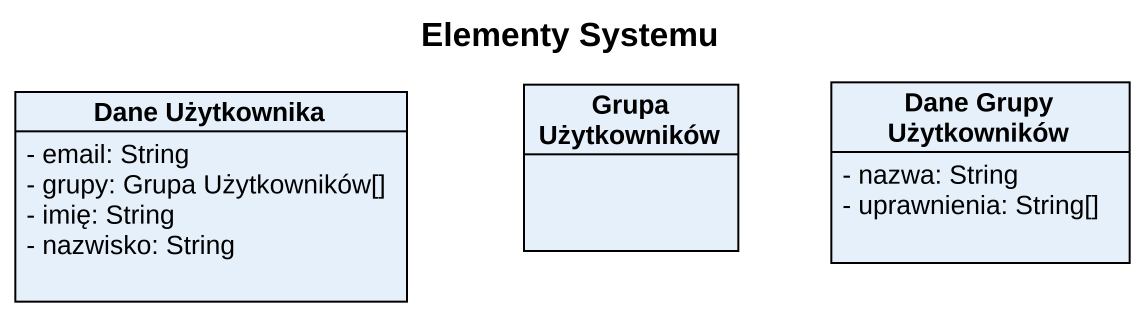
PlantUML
@startuml
title Elementy Systemu
hide circle
hide empty members
skinparam classAttributeIconSize 0
class "Dane Użytkownika" as Dane_Użytkownika {
  - email: String
  - grupy: Grupa Użytkowników[]
  - imię: String
  - nazwisko: String
}
class "Grupa Użytkowników" as Grupa_Użytkowników
class "Dane Grupy Użytkowników" as Dane_Grupy_Użytkowników {
  - nazwa: String
  - uprawnienia: String[]
}
@enduml
